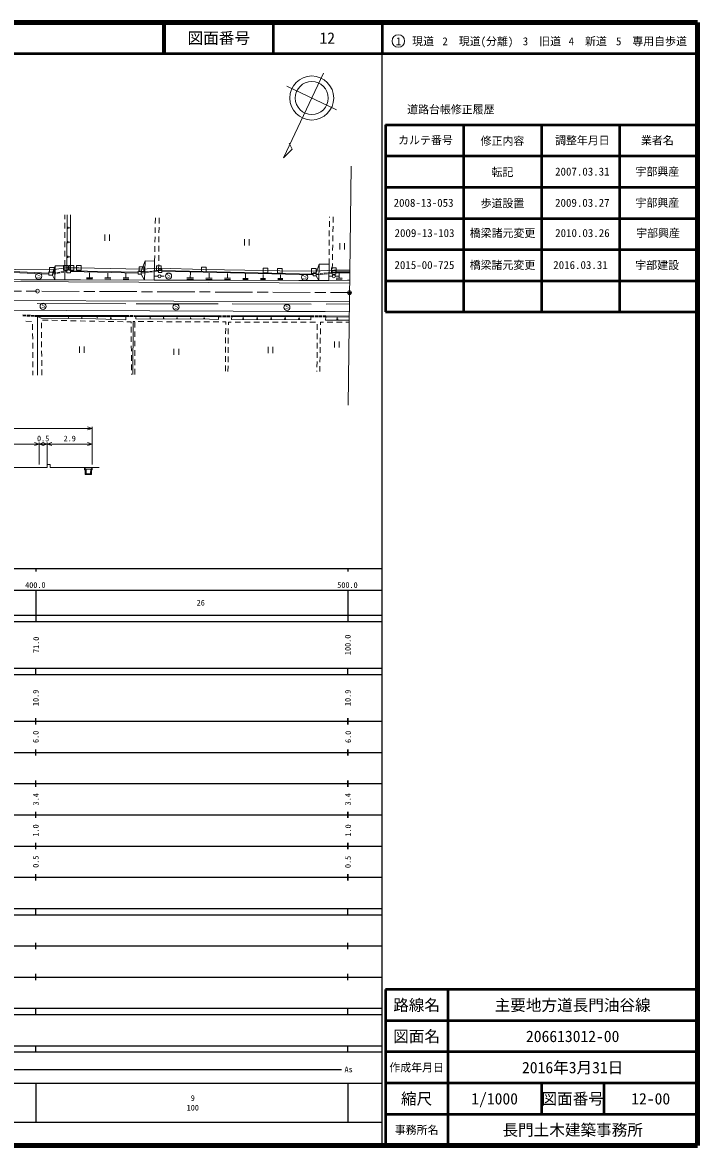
# Model space of a CAD drawing. Units: millimetres, scale not verified. Extents: x 40000 to 680000, y 20000 to 380000.
# Drawn here: x 463718 to 680000, y 20000 to 380000 of the extents above; entities that cross this region are included whole.
import ezdxf
from ezdxf.enums import TextEntityAlignment as Align

# ---------------------------------------------------------------- set-up
doc = ezdxf.new("R2010")
doc.units = ezdxf.units.MM
doc.header["$LTSCALE"] = 1000
doc.header["$PDMODE"] = 32
doc.header["$PDSIZE"] = 500
doc.linetypes.add('CHAIN', pattern=[18.5, 12, -1.5, 3.5, -1.5])
for name, color, linetype, lineweight in [('M-BGD', 7, 'Continuous', 13), ('M-BMK', 2, 'CHAIN', 13), ('M-BMK-ROW', 30, 'Continuous', 13), ('M-STR-HTXT', 7, 'Continuous', 13), ('M-STR-STRC', 7, 'Continuous', 13), ('M-TTL', 2, 'Continuous', 140), ('M-TTL-BAND', 7, 'Continuous', 25), ('M-TTL-FRAM', 2, 'Continuous', 50), ('M-TTL-LINE', 7, 'Continuous', 50), ('M-TTL-TXT', 7, 'Continuous', 13)]:
    doc.layers.add(name, color=color, linetype=linetype, lineweight=lineweight)
doc.layers.add('M-OTRS', color=6, linetype='Continuous')
doc.styles.add('ＭＳ ゴシック', font='')
doc.styles.get('ＭＳ ゴシック').set_extended_font_data('MS Gothic')

msp = doc.modelspace()

# ---------------------------------------------------------------- linework, layer by layer
at = {"layer": 'M-BGD'}
for p, q in [((560179, 363752), (547305, 336655)), ((564362, 351996), (548423, 359568)), ((547305, 336655), (550124, 339424)), ((550124, 339424), (549158, 341318)), ((569070, 333978), (568025, 257317)), ((477331, 316953), (477332, 318357)), ((477914, 300739), (478029, 318338)), ((479147, 318338), (479095, 300739)), ((506262, 315522), (506295, 317322)), ((507495, 317367), (507479, 315567)), ((562068, 317501), (562070, 317741)), ((563296, 317717), (563261, 315917)), ((477330, 313953), (477331, 315753)), ((478300, 313869), (478304, 314502)), ((478302, 314186), (478935, 314182)), ((506207, 312523), (506240, 314323)), ((507468, 314367), (507452, 312567)), ((562018, 311502), (562033, 313302)), ((562043, 314502), (562058, 316302)), ((563237, 314718), (563202, 312918)), ((477328, 307953), (477329, 309753)), ((477329, 310953), (477330, 312753)), ((478270, 309211), (478274, 309861)), ((490111, 311994), (490111, 309994)), ((491611, 309994), (491611, 311994)), ((506153, 309523), (506186, 311323)), ((507441, 311367), (507425, 309567)), ((534870, 310539), (534870, 308539)), ((536370, 308539), (536370, 310539)), ((561993, 308502), (562008, 310302)), ((563179, 311718), (563144, 309919)), ((477327, 304953), (477328, 306753)), ((478272, 309536), (478921, 309532)), ((506098, 306524), (506131, 308324)), ((507414, 308367), (507397, 306568)), ((561968, 305502), (561983, 307302)), ((563120, 308719), (563085, 306919)), ((565345, 309232), (565345, 307232)), ((566845, 307232), (566845, 309232)), ((477326, 301953), (477327, 303753)), ((478239, 304537), (478244, 305203)), ((478241, 304870), (478908, 304866)), ((501787, 300234), (503027, 303567)), ((506044, 303524), (505892, 297425)), ((506044, 303524), (506076, 305324)), ((507387, 305368), (507370, 303568)), ((557810, 299761), (558792, 302553)), ((561943, 302502), (561958, 304302)), ((563003, 302720), (562967, 300920)), ((563061, 305719), (563026, 303920)), ((444355, 300564), (472179, 299340)), ((444358, 300864), (472188, 299640)), ((474055, 297492), (473387, 298976)), ((473407, 299595), (474392, 299771)), ((473419, 299972), (474174, 302009)), ((473460, 299300), (474444, 299475)), ((474687, 299823), (475671, 299999)), ((474740, 299528), (475724, 299703)), ((475967, 300051), (476951, 300227)), ((476019, 299756), (477004, 299931)), ((477247, 300279), (477914, 300398)), ((477326, 301953), (477274, 297496)), ((477299, 299984), (477967, 300103)), ((479095, 300421), (500817, 299935)), ((479095, 300121), (500813, 299635)), ((485208, 298184), (485212, 299784)), ((491093, 298144), (491097, 299652)), ((496865, 298106), (496869, 299524)), ((502807, 297435), (501773, 299297)), ((501782, 299908), (502775, 300025)), ((501817, 299610), (502811, 299727)), ((503073, 300060), (504067, 300176)), ((503108, 299762), (504102, 299879)), ((504365, 300212), (505358, 300328)), ((504400, 299914), (505393, 300030)), ((505656, 300363), (506649, 300480)), ((505691, 300065), (506684, 300182)), ((506947, 300515), (507344, 300562)), ((506982, 300217), (507379, 300264)), ((507360, 302368), (507347, 300951)), ((508371, 300239), (556841, 299064)), ((508373, 300539), (556838, 299364)), ((517494, 298112), (517500, 299818)), ((523502, 298065), (523508, 299672)), ((529389, 298020), (529394, 299529)), ((535156, 297976), (535161, 299390)), ((540806, 297932), (540811, 299253)), ((546342, 297890), (546346, 299118)), ((557813, 299362), (558808, 299469)), ((557846, 299064), (558840, 299171)), ((559106, 299502), (560100, 299609)), ((559138, 299203), (560132, 299311)), ((560398, 299642), (561393, 299749)), ((560431, 299343), (561425, 299451)), ((561691, 299781), (562685, 299889)), ((561723, 299483), (562717, 299591)), ((564086, 300032), (568607, 300012)), ((564091, 299732), (568603, 299712)), ((565202, 298048), (565183, 299559)), ((486207, 297781), (484207, 297786)), ((486208, 298181), (484208, 298186)), ((492035, 297765), (490149, 297770)), ((492036, 298142), (490150, 298147)), ((497750, 297749), (495978, 297754)), ((497751, 298103), (495979, 298108)), ((506132, 298636), (507132, 298636)), ((508132, 298635), (509132, 298635)), ((518559, 297681), (516426, 297689)), ((518561, 298108), (516428, 298115)), ((524505, 297660), (522497, 297667)), ((524507, 298062), (522498, 298069)), ((530331, 297640), (528444, 297646)), ((530332, 298017), (528446, 298024)), ((536038, 297619), (534271, 297626)), ((536040, 297973), (534272, 297979)), ((541630, 297599), (539980, 297605)), ((541631, 297929), (539981, 297935)), ((547109, 297580), (545573, 297585)), ((547110, 297887), (545574, 297892)), ((558691, 297301), (557820, 298739)), ((561977, 298639), (562977, 298639)), ((563977, 298637), (564977, 298637)), ((566146, 298060), (564258, 298036)), ((566151, 297683), (564263, 297658)), ((468458, 289952), (496851, 289855)), ((500109, 289855), (526450, 289755)), ((530922, 289771), (556198, 289659)), ((560974, 289739), (568468, 289792)), ((463820, 285961), (464819, 285918)), ((463833, 286261), (464832, 286218)), ((465119, 285905), (466118, 285862)), ((465132, 286205), (466131, 286162)), ((466418, 285849), (467417, 285806)), ((466431, 286149), (467430, 286106)), ((467717, 285793), (468507, 285759)), ((467729, 286093), (468520, 286059)), ((496868, 286072), (468507, 286059)), ((468507, 286059), (468507, 285759)), ((496868, 285772), (468507, 285759)), ((468507, 285759), (468514, 266946)), ((470155, 284584), (471954, 284547)), ((473154, 284523), (474954, 284486)), ((476153, 284462), (477953, 284425)), ((478585, 285407), (478432, 285409)), ((478509, 285408), (478511, 285561)), ((479153, 284401), (480952, 284364)), ((482812, 285358), (482610, 285360)), ((482711, 285359), (482713, 285561)), ((487780, 285288), (487511, 285297)), ((487646, 285292), (487655, 285562)), ((492266, 285141), (491851, 285154)), ((492058, 285147), (492072, 285562)), ((496868, 285772), (497868, 285751)), ((496875, 286072), (497874, 286050)), ((498168, 285744), (499168, 285723)), ((498174, 286044), (499174, 286023)), ((499468, 285716), (500036, 285704)), ((499474, 286016), (500042, 286004)), ((526537, 285639), (500036, 285704)), ((526537, 285939), (500037, 286004)), ((504775, 285223), (504506, 285225)), ((504641, 285224), (504643, 285493)), ((509076, 285191), (508786, 285193)), ((508931, 285192), (508933, 285482)), ((513399, 285158), (513087, 285161)), ((513243, 285160), (513245, 285472)), ((517743, 285126), (517410, 285129)), ((517576, 285127), (517579, 285461)), ((522109, 285094), (521754, 285096)), ((521932, 285095), (521934, 285450)), ((526532, 285939), (527532, 285952)), ((526537, 285639), (527536, 285652)), ((527832, 285957), (528832, 285970)), ((527836, 285657), (528836, 285670)), ((529132, 285975), (530132, 285988)), ((529136, 285675), (530136, 285688)), ((530432, 285992), (530789, 285997)), ((530436, 285692), (530793, 285697)), ((556118, 285675), (530793, 285697)), ((556118, 285975), (530794, 285997)), ((534677, 285049), (534232, 285050)), ((534455, 285050), (534456, 285494)), ((539136, 285035), (538682, 285037)), ((538909, 285036), (538910, 285490)), ((543604, 285022), (543141, 285023)), ((543373, 285022), (543374, 285486)), ((548083, 285008), (547609, 285009)), ((547846, 285008), (547848, 285482)), ((552572, 284994), (552088, 284995)), ((552330, 284995), (552331, 285478)), ((556118, 285975), (557118, 285974)), ((556118, 285675), (557118, 285674)), ((557418, 285974), (558418, 285973)), ((557418, 285674), (558418, 285673)), ((558718, 285972), (559718, 285971)), ((558718, 285672), (559718, 285671)), ((560018, 285971), (560915, 285970)), ((560018, 285671), (560915, 285670)), ((568247, 285582), (560912, 285670)), ((568249, 285882), (560915, 285970)), ((564845, 284898), (564318, 284901)), ((564582, 284900), (564585, 285427)), ((568410, 285581), (568247, 285582)), ((568414, 285881), (568249, 285882)), ((464816, 284203), (466614, 284140)), ((466968, 283277), (466976, 281477)), ((469809, 281954), (469797, 283754)), ((482152, 284339), (483952, 284303)), ((485152, 284278), (486951, 284242)), ((488151, 284217), (489951, 284180)), ((491150, 284156), (492950, 284119)), ((494150, 284095), (495949, 284058)), ((497149, 284034), (498529, 284005)), ((498529, 284005), (498532, 283585)), ((498542, 282385), (498556, 280585)), ((499735, 279185), (499744, 280985)), ((499751, 282185), (499760, 283985)), ((500829, 284114), (502629, 284107)), ((503829, 284103), (505629, 284096)), ((506829, 284092), (508629, 284086)), ((509829, 284081), (511629, 284075)), ((512829, 284070), (514629, 284064)), ((515829, 284059), (517629, 284053)), ((518829, 284049), (520629, 284042)), ((521829, 284038), (523629, 284031)), ((524829, 284027), (526629, 284020)), ((527829, 284016), (528835, 284012)), ((528820, 282019), (528806, 280219)), ((528835, 284012), (528829, 283219)), ((529652, 280114), (529666, 281914)), ((529676, 283114), (529682, 283980)), ((529682, 283980), (530617, 283978)), ((531817, 283976), (533617, 283973)), ((534817, 283970), (536617, 283967)), ((537816, 283965), (539616, 283961)), ((540816, 283959), (542616, 283955)), ((543816, 283953), (545616, 283950)), ((546816, 283947), (548616, 283944)), ((549816, 283942), (551616, 283938)), ((552816, 283936), (554616, 283933)), ((555816, 283930), (557616, 283927)), ((558176, 283290), (558163, 281490)), ((559152, 280070), (559176, 281870)), ((559193, 283070), (559204, 283920)), ((559204, 283920), (560154, 283917)), ((561354, 283913), (563154, 283908)), ((564354, 283904), (566154, 283898)), ((567354, 283895), (568387, 283891)), ((466982, 280277), (466990, 278477)), ((466996, 277277), (467004, 275477)), ((469829, 278954), (469817, 280754)), ((469848, 275954), (469836, 277754)), ((498566, 279385), (498581, 277585)), ((499719, 276186), (499728, 277985)), ((528797, 279019), (528784, 277219)), ((529629, 277114), (529643, 278914)), ((558133, 277290), (558121, 275490)), ((558155, 280290), (558142, 278490)), ((559111, 277071), (559136, 278870)), ((563653, 277768), (563653, 275768)), ((565153, 275768), (565153, 277768)), ((467010, 274277), (467018, 272477)), ((469868, 272955), (469856, 274754)), ((481984, 276150), (481984, 274150)), ((483484, 274150), (483484, 276150)), ((498591, 276385), (498605, 274586)), ((499703, 273186), (499712, 274986)), ((512263, 275430), (512263, 273430)), ((513763, 273430), (513763, 275430)), ((528774, 276019), (528761, 274219)), ((529606, 274114), (529620, 275914)), ((542466, 275977), (542466, 273977)), ((543966, 273977), (543966, 275977)), ((558112, 274290), (558099, 272490)), ((559070, 274071), (559095, 275871)), ((467024, 271278), (467032, 269478)), ((469887, 269955), (469875, 271755)), ((498615, 273386), (498630, 271586)), ((498640, 270386), (498654, 268586)), ((499687, 270186), (499696, 271986)), ((528729, 270019), (528715, 268219)), ((528752, 273019), (528738, 271219)), ((529582, 271115), (529596, 272914)), ((558091, 271290), (558078, 269490)), ((559030, 271071), (559054, 272871)), ((467038, 268278), (467044, 266945)), ((469907, 266955), (469895, 268755)), ((498664, 267386), (498666, 267189)), ((499671, 267186), (499680, 268986)), ((529559, 268115), (529573, 269915)), ((558069, 268290), (558068, 268084)), ((558989, 268071), (559013, 269871))]:
    msp.add_line(p, q, dxfattribs=at)
for points in [[(502807, 297435), (503027, 303567), (506044, 303524)], [(558691, 297301), (558792, 302553), (561943, 302502), (561850, 297327)], [(474055, 297492), (474174, 302009), (477968, 301941)], [(568572, 297414), (567805, 297396), (561850, 297327), (552241, 297247), (529829, 297348), (505892, 297425), (482325, 297504), (463154, 297476), (441412, 297710), (393425, 298042)], [(397390, 288008), (531178, 287443), (548403, 287358), (560701, 287391), (568437, 287509)], [(496868, 286072), (496868, 285772), (496861, 284689), (487236, 285006), (469759, 285210), (468507, 285759)], [(526537, 285939), (526537, 285639), (526506, 284761), (523693, 284855), (500024, 284958), (500036, 285704), (500037, 286004)], [(556118, 285975), (556118, 285675), (556055, 284683), (530717, 284761), (530793, 285697), (530794, 285997)], [(568397, 284580), (560764, 284620), (560912, 285670), (560915, 285970)], [(499120, 267189), (499136, 284180), (499761, 284118)]]:
    msp.add_lwpolyline(points, dxfattribs=at)
for points in [[(472200, 300011), (473419, 299972), (473387, 298976), (472169, 299014)], [(477914, 300739), (479095, 300739), (479095, 299748), (477914, 299748)], [(500822, 300248), (501787, 300234), (501773, 299297), (500808, 299311)], [(507347, 300951), (508376, 300944), (508369, 299851), (507339, 299858)], [(556835, 299752), (557810, 299761), (557820, 298739), (556845, 298730)], [(562957, 300374), (564080, 300393), (564098, 299321), (562975, 299302)]]:
    msp.add_lwpolyline(points, close=True, dxfattribs=at)
for centre, radius in [((556393, 355782), 7059), ((556393, 355782), 5294), ((468931, 298671), 990), ((507632, 298636), 500), ((510510, 298749), 990), ((554127, 298345), 990), ((563477, 298639), 500), ((468518, 293859), 600), ((568517, 293395), 600), ((470336, 289000), 990), ((512888, 288773), 990), ((548435, 288663), 990)]:
    msp.add_circle(centre, radius, dxfattribs=at)
at = {"layer": 'M-BMK'}
msp.add_line((377408, 294281), (568517, 293395), dxfattribs=at)
at = {"layer": 'M-BMK-ROW'}
for p, q in [((473887, 301461), (472387, 301461)), ((472387, 301461), (472387, 299961)), ((472387, 299961), (473887, 299961)), ((473887, 299961), (473887, 301461)), ((478406, 302140), (476906, 302140)), ((476906, 302140), (476906, 300640)), ((476906, 300640), (478406, 300640)), ((478406, 300640), (478406, 302140)), ((480134, 302080), (478634, 302080)), ((478634, 302080), (478634, 300580)), ((478634, 300580), (480134, 300580)), ((480134, 300580), (480134, 302080)), ((482542, 302085), (481042, 302085)), ((481042, 302085), (481042, 300585)), ((481042, 300585), (482542, 300585)), ((482542, 300585), (482542, 302085)), ((502567, 301664), (501067, 301664)), ((501067, 301664), (501067, 300164)), ((501067, 300164), (502567, 300164)), ((502567, 300164), (502567, 301664)), ((508146, 302030), (506646, 302030)), ((506646, 302030), (506646, 300530)), ((506646, 300530), (508146, 300530)), ((508146, 300530), (508146, 302030)), ((522546, 301565), (521046, 301565)), ((521046, 301565), (521046, 300065)), ((521046, 300065), (522546, 300065)), ((522546, 300065), (522546, 301565)), ((542365, 301221), (540865, 301221)), ((540865, 301221), (540865, 299721)), ((540865, 299721), (542365, 299721)), ((542365, 299721), (542365, 301221)), ((546968, 301106), (545468, 301106)), ((545468, 301106), (545468, 299606)), ((545468, 299606), (546968, 299606)), ((546968, 299606), (546968, 301106)), ((557787, 301081), (556287, 301081)), ((556287, 301081), (556287, 299581)), ((556287, 299581), (557787, 299581)), ((557787, 299581), (557787, 301081)), ((564214, 301339), (562714, 301339)), ((562714, 301339), (562714, 299839)), ((562714, 299839), (564214, 299839)), ((564214, 299839), (564214, 301339))]:
    msp.add_line(p, q, dxfattribs=at)
msp.add_lwpolyline([(407141, 302038), (421851, 301319), (437325, 300596), (443330, 301679), (461548, 300837), (473137, 300711), (477656, 301390), (479384, 301330), (481792, 301335), (501817, 300914), (507396, 301280), (521796, 300815), (541615, 300471), (546218, 300356), (557037, 300331), (563464, 300589), (568614, 300558)], dxfattribs=at)
at = {"layer": 'M-OTRS'}
msp.add_point((568517, 293395), dxfattribs=at)
at = {"layer": 'M-STR-HTXT'}
for p, q in [((454097, 249874), (469097, 249874)), ((469097, 249874), (471597, 249874)), ((471597, 249874), (486097, 249874)), ((486097, 249874), (484597, 250374)), ((486097, 249874), (484597, 249374)), ((486097, 238292), (486097, 250374)), ((454097, 244874), (469097, 244874)), ((469097, 244874), (467597, 245374)), ((469097, 244874), (467597, 244374)), ((469097, 244874), (470597, 245374)), ((469097, 238292), (469097, 245374)), ((469097, 244874), (471597, 244874)), ((469097, 244874), (470597, 244374)), ((471597, 244874), (470097, 245374)), ((471597, 244874), (470097, 244374)), ((471597, 244874), (473097, 245374)), ((471597, 238292), (471597, 245374)), ((471597, 244874), (486097, 244874)), ((471597, 244874), (473097, 244374)), ((486097, 244874), (484597, 245374)), ((486097, 244874), (484597, 244374)), ((471660, 238292), (471610, 237292)), ((472560, 238292), (471660, 238292)), ((472610, 237292), (472560, 238292)), ((431641, 237292), (471610, 237292)), ((472610, 237292), (488335, 237292)), ((483597, 237292), (483597, 236692)), ((483597, 237292), (483797, 237292)), ((483597, 236692), (483847, 236442)), ((483797, 237292), (483822, 236817)), ((483797, 237292), (485897, 237292)), ((483822, 236817), (484097, 236817)), ((483847, 236442), (483847, 235167)), ((483847, 235167), (483947, 235067)), ((483947, 235067), (485747, 235067)), ((484097, 236817), (484147, 235467)), ((484097, 236817), (485597, 236817)), ((484297, 235317), (485397, 235317)), ((485597, 236817), (485547, 235467)), ((485872, 236817), (485597, 236817)), ((485747, 235067), (485847, 235167)), ((485847, 236442), (486097, 236692)), ((485847, 235167), (485847, 236442)), ((485897, 237292), (485872, 236817)), ((486097, 237292), (485897, 237292)), ((486097, 236692), (486097, 237292))]:
    msp.add_line(p, q, dxfattribs=at)
for centre, start, end in [((484297, 235467), 180, 270), ((485397, 235467), 270, 0)]:
    msp.add_arc(centre, 150, start, end, dxfattribs=at)
at = {"layer": 'M-STR-STRC'}
for p, q in [((377422, 297281), (568531, 296395)), ((377394, 291281), (568503, 290395))]:
    msp.add_line(p, q, dxfattribs=at)
at = {"layer": 'M-TTL'}
for p, q in [((680000, 380000), (40000, 380000)), ((680000, 20000), (680000, 380000)), ((40000, 20000), (680000, 20000))]:
    msp.add_line(p, q, dxfattribs=at)
at = {"layer": 'M-TTL-BAND'}
for p, q in [((579000, 20000), (579000, 370000)), ((40000, 205000), (579000, 205000)), ((468000, 205000), (468000, 204000)), ((568000, 205000), (568000, 204000)), ((68000, 198000), (579000, 198000)), ((468000, 198000), (468000, 188000)), ((568000, 198000), (568000, 188000)), ((40000, 190000), (579000, 190000)), ((40000, 188000), (579000, 188000)), ((40000, 173000), (579000, 173000)), ((468000, 171000), (468000, 173000)), ((568000, 171000), (568000, 173000)), ((40000, 171000), (579000, 171000)), ((40000, 156000), (579000, 156000)), ((468000, 155000), (468000, 157000)), ((568000, 157000), (568000, 155000)), ((568000, 155000), (568000, 157000)), ((46000, 146000), (579000, 146000)), ((468000, 145000), (468000, 147000)), ((568000, 147000), (568000, 145000)), ((568000, 145000), (568000, 147000)), ((468000, 135000), (468000, 137000)), ((568000, 137000), (568000, 135000)), ((568000, 135000), (568000, 137000)), ((52000, 136000), (579000, 136000)), ((46000, 126000), (579000, 126000)), ((468000, 125000), (468000, 127000)), ((568000, 127000), (568000, 125000)), ((568000, 125000), (568000, 127000)), ((52000, 116000), (579000, 116000)), ((468000, 115000), (468000, 117000)), ((568000, 117000), (568000, 115000)), ((568000, 115000), (568000, 117000)), ((46000, 106000), (579000, 106000)), ((468000, 105000), (468000, 107000)), ((568000, 107000), (568000, 105000)), ((568000, 105000), (568000, 107000)), ((40000, 96000), (579000, 96000)), ((40000, 94000), (579000, 94000)), ((468000, 94000), (468000, 96000)), ((568000, 94000), (568000, 96000)), ((49000, 84000), (579000, 84000)), ((468000, 83000), (468000, 85000)), ((568000, 83000), (568000, 85000)), ((40000, 74000), (579000, 74000)), ((468000, 73000), (468000, 75000)), ((568000, 73000), (568000, 75000)), ((40000, 64000), (579000, 64000)), ((40000, 62000), (579000, 62000)), ((468000, 62000), (468000, 64000)), ((568000, 62000), (568000, 64000)), ((40000, 52000), (579000, 52000)), ((468000, 50000), (468000, 52000)), ((568000, 50000), (568000, 52000)), ((40000, 50000), (579000, 50000)), ((70805, 44406), (565903, 44406)), ((40000, 40000), (579000, 40000)), ((468000, 40000), (468000, 27500)), ((568000, 40000), (568000, 27500)), ((68000, 27500), (579000, 27500))]:
    msp.add_line(p, q, dxfattribs=at)
at = {"layer": 'M-TTL-FRAM'}
for p, q in [((580000, 347197), (580000, 287197)), ((580000, 347197), (680000, 347197)), ((580000, 287197), (680000, 287197)), ((680000, 70000), (580000, 70000)), ((580000, 70000), (580000, 20000))]:
    msp.add_line(p, q, dxfattribs=at)
at = {"layer": 'M-TTL-LINE'}
for p, q in [((508747, 380000), (508747, 370000)), ((509247, 380000), (509247, 370000)), ((543997, 380000), (543997, 370000)), ((579000, 380000), (579000, 370000)), ((40000, 370000), (680000, 370000)), ((605000, 347197), (605000, 287197)), ((630000, 347197), (630000, 287197)), ((655000, 347197), (655000, 287197)), ((580000, 337197), (680000, 337197)), ((580000, 327197), (680000, 327197)), ((580000, 317197), (680000, 317197)), ((580000, 307197), (680000, 307197)), ((580000, 297197), (680000, 297197)), ((600000, 70000), (600000, 20000)), ((680000, 60000), (580000, 60000)), ((680000, 50000), (580000, 50000)), ((680000, 40000), (580000, 40000)), ((630000, 40000), (630000, 30000)), ((650000, 40000), (650000, 30000)), ((680000, 30000), (580000, 30000))]:
    msp.add_line(p, q, dxfattribs=at)
at = {"layer": 'M-TTL-TXT'}
msp.add_circle((584147, 374034), 2000, dxfattribs=at)

# ---------------------------------------------------------------- texts
at = {"layer": 'M-BGD', "style": 'ＭＳ ゴシック'}
for p in [(468031, 297771), (509610, 297849), (553227, 297445), (469436, 288100), (511988, 287873), (547535, 287763)]:
    msp.add_text('Ｓ', height=1320, dxfattribs=at).set_placement(p, align=Align.BOTTOM_LEFT)
at = {"layer": 'M-STR-HTXT', "style": 'ＭＳ ゴシック'}
for s, p in [('0.5', (470347, 245174)), ('2.9', (478847, 245174))]:
    msp.add_text(s, height=1833, dxfattribs=at).set_placement(p, align=Align.BOTTOM_CENTER)
at = {"layer": 'M-TTL-BAND', "style": 'ＭＳ ゴシック'}
for s, p in [('400.0', (467844, 198195)), ('500.0', (567844, 198195))]:
    msp.add_text(s, height=1833, dxfattribs=at).set_placement(p, align=Align.BOTTOM_CENTER)
for s, p in [('26', (520834, 194000)), ('As', (568201, 44406)), ('9', (518288, 35238)), ('100', (518288, 32131))]:
    msp.add_text(s, height=1833, dxfattribs=at).set_placement(p, align=Align.MIDDLE_CENTER)
for s, p in [('71.0', (468102, 180500)), ('100.0', (567962, 180500)), ('10.9', (467975, 163500)), ('10.9', (567963, 163500)), ('6.0', (467975, 151000)), ('6.0', (568075, 151000)), ('3.4', (468013, 131000)), ('3.4', (567983, 131000)), ('1.0', (467975, 121000)), ('1.0', (568075, 121000)), ('0.5', (467975, 111000)), ('0.5', (567987, 110907))]:
    msp.add_text(s, height=1833, rotation=90, dxfattribs=at).set_placement(p, align=Align.MIDDLE_CENTER)
at = {"layer": 'M-TTL-TXT', "style": 'ＭＳ ゴシック'}
for s, height, p in [('図面番号', 3666, (526622, 375000)), ('12', 3666, (561372, 375000)), ('1\u3000現道', 2566, (589448, 373958)), ('2\u3000現道(分離)', 2566, (609619, 373958)), ('3\u3000旧道', 2566, (630121, 373958)), ('4\u3000新道', 2566, (644824, 373958)), ('5\u3000専用自歩道', 2566, (665228, 373958)), ('道路台帳修正履歴', 2566, (600968, 352113)), ('カルテ番号', 2566, (592839, 342277)), ('修正内容', 2566, (617509, 342023)), ('調整年月日', 2566, (643089, 342197)), ('業者名', 2566, (667134, 342197)), ('転記', 2566, (617509, 332023)), ('2007.03.31', 2566, (643089, 332197)), ('宇部興産', 2566, (667134, 332197)), ('2008-13-053', 2566, (592230, 322197)), ('歩道設置', 2566, (617509, 322023)), ('2009.03.27', 2566, (643089, 322197)), ('宇部興産', 2566, (667134, 322197)), ('2015-00-725', 2566, (592500, 302245)), ('橋梁諸元変更', 2566, (617500, 302245)), ('2016.03.31', 2566, (642500, 302245)), ('宇部建設', 2566, (667077, 302189)), ('路線名', 3666, (590000, 65000)), ('主要地方道長門油谷線', 3666, (640000, 65000)), ('図面名', 3666, (590000, 55000)), ('206613012-00', 3666, (640000, 55000)), ('2016年3月31日', 3666, (640000, 45000)), ('作成年月日', 2566, (590000, 45000)), ('縮尺', 3666, (590000, 35000)), ('1/1000', 3666, (615000, 35000)), ('図面番号', 3666, (640000, 35000)), ('12-00', 3666, (665000, 35000)), ('事務所名', 2566, (590000, 25000)), ('長門土木建築事務所', 3666, (640000, 25000))]:
    msp.add_text(s, height=height, dxfattribs=at).set_placement(p, align=Align.MIDDLE_CENTER)
for s, p in [('2009-13-103', (592533, 310442)), ('橋梁諸元変更', (617533, 310442))]:
    msp.add_text(s, height=2566, dxfattribs=at).set_placement(p, align=Align.BOTTOM_CENTER)
for s, p in [('2010.03.26', (634390, 310442)), ('宇部興産', (660346, 310442))]:
    msp.add_text(s, height=2566, dxfattribs=at).set_placement(p, align=Align.BOTTOM_LEFT)

doc.saveas('drawing.dxf')
